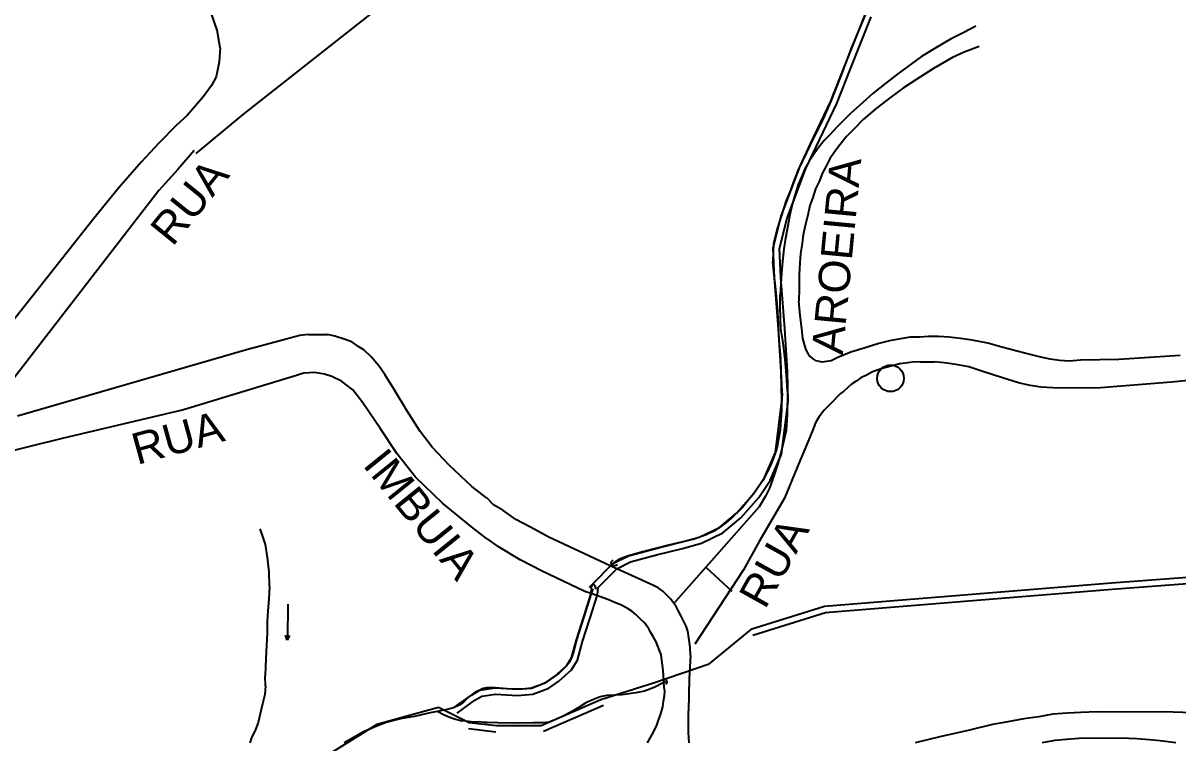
# Model space of a CAD drawing. Header units: millimetres. Extents: x 583 to 26013, y 350 to 21391.
# Drawn here: x 6943.6 to 7311.3, y 11884 to 12113.3 of the extents above; entities that cross this region are included whole.
import ezdxf

# ---------------------------------------------------------------- set-up
doc = ezdxf.new("R2010")
doc.units = ezdxf.units.MM
for name, color, linetype in [('01 ZONEAMENTO APA', 7, 'Continuous'), ('105-QUADRAS_ESTRADAS', 80, 'Continuous'), ('110-CERCA_DE_ARAME', 10, 'Continuous'), ('145-', 130, 'Continuous'), ('RIOS', 140, 'Continuous')]:
    doc.layers.add(name, color=color, linetype=linetype)
doc.styles.add('EU', font='arial.ttf', dxfattribs={"height": 10})

msp = doc.modelspace()

# ---------------------------------------------------------------- linework, layer by layer
at = {"layer": '01 ZONEAMENTO APA', "lineweight": 25}
msp.add_circle((7219.81145, 12000.0838, -12.60758), 4.24079, dxfattribs=at)
at = {"layer": '105-QUADRAS_ESTRADAS', "color": 0, "linetype": 'Continuous'}
for p, q in [((7005.31551, 12111.00241), (7003.61551, 12116.20241)), ((7006.31551, 12105.40241), (7005.31551, 12111.00241)), ((7243.11551, 12110.30241), (7238.91551, 12108.10241)), ((7247.01551, 12112.30241), (7243.11551, 12110.30241)), ((7238.91551, 12108.10241), (7234.21551, 12105.40241)), ((7006.31551, 12105.40241), (7006.01551, 12100.90241)), ((7234.21551, 12105.40241), (7229.61551, 12102.60241)), ((7243.21551, 12104.00241), (7239.51551, 12102.30241)), ((7248.01551, 12105.80241), (7243.21551, 12104.00241)), ((7006.01551, 12100.90241), (7005.01551, 12096.10241)), ((7229.61551, 12102.60241), (7222.11551, 12097.10241)), ((7239.51551, 12102.30241), (7233.51551, 12098.80241)), ((7005.01551, 12096.10241), (7003.51551, 12093.40241)), ((7222.11551, 12097.10241), (7218.31551, 12094.10241)), ((7233.51551, 12098.80241), (7227.81551, 12095.20241)), ((7003.51551, 12093.40241), (7001.01551, 12089.90241)), ((7218.31551, 12094.10241), (7214.31551, 12090.90241)), ((7223.91551, 12092.60241), (7219.91551, 12089.70241)), ((7227.81551, 12095.20241), (7223.91551, 12092.60241)), ((7001.01551, 12089.90241), (6998.41551, 12086.90241)), ((7211.01551, 12088.00241), (7207.01551, 12084.50241)), ((7214.31551, 12090.90241), (7211.01551, 12088.00241)), ((7219.91551, 12089.70241), (7215.31551, 12086.10241)), ((6998.41551, 12086.90241), (6995.81551, 12083.80241)), ((7207.01551, 12084.50241), (7202.71551, 12080.10241)), ((7215.31551, 12086.10241), (7211.11551, 12082.50241)), ((6992.41551, 12080.70241), (6986.81551, 12075.00241)), ((6995.81551, 12083.80241), (6992.41551, 12080.70241)), ((7013.51551, 12084.10241), (6998.61551, 12071.70241)), ((7211.11551, 12082.50241), (7208.11551, 12079.50241)), ((7200.51551, 12077.70241), (7198.71551, 12075.90241)), ((7202.71551, 12080.10241), (7200.51551, 12077.70241)), ((7205.81551, 12077.10241), (7203.71551, 12074.60241)), ((7208.11551, 12079.50241), (7205.81551, 12077.10241)), ((6986.81551, 12075.00241), (6981.31551, 12069.10241)), ((7197.01551, 12073.70241), (7195.51551, 12071.60241)), ((7198.71551, 12075.90241), (7197.01551, 12073.70241)), ((7203.71551, 12074.60241), (7202.01551, 12072.30241)), ((6998.01551, 12072.70241), (6992.81551, 12066.60241)), ((7195.51551, 12071.60241), (7193.91551, 12069.30241)), ((7200.51551, 12070.00241), (7199.41551, 12067.90241)), ((7202.01551, 12072.30241), (7200.51551, 12070.00241)), ((6981.31551, 12069.10241), (6973.91551, 12060.70241)), ((6992.81551, 12066.60241), (6986.81551, 12059.90241)), ((7192.51551, 12066.80241), (7191.51551, 12064.50241)), ((7193.91551, 12069.30241), (7192.51551, 12066.80241)), ((7199.41551, 12067.90241), (7198.11551, 12065.50241)), ((7191.51551, 12064.50241), (7190.41551, 12061.80241)), ((7197.11551, 12062.80241), (7195.91551, 12060.40241)), ((7198.11551, 12065.50241), (7197.11551, 12062.80241)), ((6986.81551, 12059.90241), (6938.91551, 11997.90241)), ((6973.91551, 12060.70241), (6966.11551, 12051.00241)), ((7189.51551, 12059.10241), (7188.51551, 12055.50241)), ((7190.41551, 12061.80241), (7189.51551, 12059.10241)), ((7195.91551, 12060.40241), (7195.01551, 12057.70241)), ((7188.51551, 12055.50241), (7187.71551, 12052.20241)), ((7194.11551, 12055.10241), (7193.41551, 12052.10241)), ((7195.01551, 12057.70241), (7194.11551, 12055.10241)), ((7187.71551, 12052.20241), (7187.11551, 12048.70241)), ((7193.41551, 12052.10241), (7192.61551, 12048.80241)), ((6966.11551, 12051.00241), (6917.91551, 11990.10241)), ((7187.11551, 12048.70241), (7186.31551, 12044.70241)), ((7192.61551, 12048.80241), (7192.01551, 12045.80241)), ((7186.31551, 12044.70241), (7185.81551, 12041.30241)), ((7192.01551, 12045.80241), (7191.61551, 12043.00241)), ((7185.81551, 12041.30241), (7185.41551, 12037.30241)), ((7191.61551, 12043.00241), (7191.11551, 12039.90241)), ((7185.41551, 12037.30241), (7185.11551, 12033.60241)), ((7190.91551, 12036.90241), (7190.71551, 12033.20241)), ((7191.11551, 12039.90241), (7190.91551, 12036.90241)), ((7185.11551, 12033.60241), (7184.81551, 12030.20241)), ((7190.71551, 12033.20241), (7190.71551, 12028.70241)), ((7184.81551, 12030.20241), (7184.61551, 12026.60241)), ((7184.61551, 12022.90241), (7184.61551, 12026.60241)), ((7190.71551, 12028.70241), (7190.61551, 12024.70241)), ((7184.71551, 12019.30241), (7184.61551, 12022.90241)), ((7191.01551, 12020.10241), (7190.61551, 12024.70241)), ((7184.91551, 12015.90241), (7184.71551, 12019.30241)), ((7191.51551, 12016.00241), (7191.01551, 12020.10241)), ((7185.61551, 12011.40241), (7184.91551, 12015.90241)), ((7191.91551, 12012.80241), (7191.51551, 12016.00241)), ((7025.01551, 12011.90241), (7014.71551, 12009.20241)), ((7028.51551, 12012.90241), (7025.01551, 12011.90241)), ((7031.71551, 12013.70241), (7028.51551, 12012.90241)), ((7034.41551, 12014.10241), (7031.71551, 12013.70241)), ((7034.41551, 12014.10241), (7040.51551, 12014.10241)), ((7042.81551, 12013.50241), (7040.51551, 12014.10241)), ((7045.81551, 12012.60241), (7042.81551, 12013.50241)), ((7048.21551, 12011.70241), (7045.81551, 12012.60241)), ((7050.51551, 12010.10241), (7048.21551, 12011.70241)), ((7186.21551, 12006.10241), (7185.61551, 12011.40241)), ((7192.51551, 12010.50241), (7191.91551, 12012.80241)), ((7216.11551, 12011.20241), (7211.71551, 12009.80241)), ((7219.51551, 12012.00241), (7216.11551, 12011.20241)), ((7223.01551, 12012.70241), (7219.51551, 12012.00241)), ((7226.01551, 12013.20241), (7223.01551, 12012.70241)), ((7229.01551, 12013.20241), (7226.01551, 12013.20241)), ((7231.91551, 12013.40241), (7229.01551, 12013.20241)), ((7235.11551, 12013.40241), (7231.91551, 12013.40241)), ((7238.51551, 12013.20241), (7235.11551, 12013.40241)), ((7242.11551, 12012.80241), (7238.51551, 12013.20241)), ((7245.81551, 12012.20241), (7242.11551, 12012.80241)), ((7250.81551, 12011.30241), (7245.81551, 12012.20241)), ((7255.21551, 12010.00241), (7250.81551, 12011.30241)), ((7014.71551, 12009.20241), (6941.81551, 11988.00241)), ((7052.11551, 12009.20241), (7050.51551, 12010.10241)), ((7054.41551, 12006.90241), (7052.11551, 12009.20241)), ((7192.91551, 12009.20241), (7192.51551, 12010.50241)), ((7193.41551, 12008.20241), (7192.91551, 12009.20241)), ((7193.91551, 12007.40241), (7193.41551, 12008.20241)), ((7194.51551, 12006.80241), (7193.91551, 12007.40241)), ((7207.11551, 12008.40241), (7203.01551, 12006.70241)), ((7211.71551, 12009.80241), (7207.11551, 12008.40241)), ((7262.61551, 12008.10241), (7255.21551, 12010.00241)), ((7267.71551, 12006.80241), (7262.61551, 12008.10241)), ((7312.01551, 12007.40241), (7292.51551, 12006.10241)), ((7056.81551, 12004.10241), (7054.41551, 12006.90241)), ((7058.71551, 12001.30241), (7056.81551, 12004.10241)), ((7186.71551, 12001.20241), (7186.21551, 12006.10241)), ((7195.21551, 12006.30241), (7194.51551, 12006.80241)), ((7196.11551, 12005.70241), (7195.21551, 12006.30241)), ((7197.11551, 12005.40241), (7196.11551, 12005.70241)), ((7198.11551, 12005.20241), (7197.11551, 12005.40241)), ((7199.41551, 12005.40241), (7198.11551, 12005.20241)), ((7200.91551, 12005.70241), (7199.41551, 12005.40241)), ((7203.01551, 12006.70241), (7200.91551, 12005.70241)), ((7218.31551, 12003.50241), (7216.21551, 12002.90241)), ((7220.31551, 12004.10241), (7218.31551, 12003.50241)), ((7222.81551, 12004.70241), (7220.31551, 12004.10241)), ((7225.31551, 12005.00241), (7222.81551, 12004.70241)), ((7226.81551, 12005.20241), (7225.31551, 12005.00241)), ((7229.21551, 12005.30241), (7226.81551, 12005.20241)), ((7229.21551, 12005.30241), (7233.71551, 12005.30241)), ((7235.91551, 12005.10241), (7233.71551, 12005.30241)), ((7237.81551, 12004.90241), (7235.91551, 12005.10241)), ((7241.21551, 12004.40241), (7237.81551, 12004.90241)), ((7244.71551, 12003.70241), (7241.21551, 12004.40241)), ((7249.51551, 12002.20241), (7244.71551, 12003.70241)), ((7270.61551, 12006.20241), (7267.71551, 12006.80241)), ((7273.61551, 12005.80241), (7270.61551, 12006.20241)), ((7276.81551, 12005.60241), (7273.61551, 12005.80241)), ((7280.31551, 12005.90241), (7276.81551, 12005.60241)), ((7292.51551, 12006.10241), (7280.31551, 12005.90241)), ((7027.11551, 11999.90241), (6994.61551, 11990.00241)), ((7029.21551, 12000.60241), (7027.11551, 11999.90241)), ((7032.91551, 12001.70241), (7029.21551, 12000.60241)), ((7036.41551, 12001.90241), (7032.91551, 12001.70241)), ((7039.51551, 12001.40241), (7036.41551, 12001.90241)), ((7041.91551, 12000.70241), (7039.51551, 12001.40241)), ((7044.91551, 11999.20241), (7041.91551, 12000.70241)), ((7061.71551, 11996.50241), (7058.71551, 12001.30241)), ((7187.01551, 11996.00241), (7186.71551, 12001.20241)), ((7210.31551, 12000.20241), (7208.81551, 11999.20241)), ((7212.31551, 12001.20241), (7210.31551, 12000.20241)), ((7214.01551, 12002.20241), (7212.31551, 12001.20241)), ((7216.21551, 12002.90241), (7214.01551, 12002.20241)), ((7255.41551, 12000.20241), (7249.51551, 12002.20241)), ((7260.51551, 11998.70241), (7255.41551, 12000.20241)), ((7340.01551, 12002.00241), (7309.31551, 11998.90241)), ((7048.61551, 11996.40241), (7044.91551, 11999.20241)), ((7051.71551, 11992.30241), (7048.61551, 11996.40241)), ((7065.71551, 11989.80241), (7061.71551, 11996.50241)), ((7206.11551, 11997.10241), (7204.91551, 11996.00241)), ((7207.41551, 11998.20241), (7206.11551, 11997.10241)), ((7208.81551, 11999.20241), (7207.41551, 11998.20241)), ((7264.31551, 11997.80241), (7260.51551, 11998.70241)), ((7267.81551, 11997.30241), (7264.31551, 11997.80241)), ((7271.51551, 11997.10241), (7267.81551, 11997.30241)), ((7276.21551, 11997.00241), (7271.51551, 11997.10241)), ((7286.61551, 11997.10241), (7276.21551, 11997.00241)), ((7309.31551, 11998.90241), (7286.61551, 11997.10241)), ((7187.01551, 11996.00241), (7186.91551, 11988.60241)), ((7201.81551, 11993.10241), (7200.31551, 11991.60241)), ((7202.71551, 11994.10241), (7201.81551, 11993.10241)), ((7203.71551, 11995.10241), (7202.71551, 11994.10241)), ((7204.91551, 11996.00241), (7203.71551, 11995.10241)), ((6994.61551, 11990.00241), (6956.01551, 11980.90241)), ((7057.41551, 11984.00241), (7051.71551, 11992.30241)), ((7070.01551, 11983.20241), (7065.71551, 11989.80241)), ((7198.71551, 11989.90241), (7197.01551, 11987.70241)), ((7200.31551, 11991.60241), (7198.71551, 11989.90241)), ((7186.91551, 11988.60241), (7186.51551, 11983.50241)), ((7195.91551, 11985.90241), (7195.01551, 11983.70241)), ((7197.01551, 11987.70241), (7195.91551, 11985.90241)), ((7062.61551, 11976.10241), (7057.41551, 11984.00241)), ((7073.81551, 11978.20241), (7070.01551, 11983.20241)), ((7186.51551, 11983.50241), (7185.11551, 11977.10241)), ((7195.01551, 11983.70241), (7193.61551, 11980.10241)), ((6956.01551, 11980.90241), (6932.61551, 11975.20241)), ((7079.21551, 11972.40241), (7073.81551, 11978.20241)), ((7193.61551, 11980.10241), (7190.01551, 11971.50241)), ((7068.51551, 11968.60241), (7062.61551, 11976.10241)), ((7185.11551, 11977.10241), (7183.91551, 11972.90241)), ((7086.41551, 11965.60241), (7079.21551, 11972.40241)), ((7183.11551, 11970.30241), (7182.01551, 11967.20241)), ((7183.91551, 11972.90241), (7183.11551, 11970.30241)), ((7190.01551, 11971.50241), (7186.01551, 11961.90241)), ((7077.11551, 11960.30241), (7068.51551, 11968.60241)), ((7182.01551, 11967.20241), (7181.21551, 11965.10241)), ((7091.11551, 11962.00241), (7086.41551, 11965.60241)), ((7181.21551, 11965.10241), (7180.01551, 11962.60241)), ((7086.31551, 11952.80241), (7077.11551, 11960.30241)), ((7091.21551, 11962.00241), (7091.21551, 11962.00241)), ((7093.41551, 11959.80241), (7091.21551, 11962.00241)), ((7096.31551, 11958.10241), (7093.41551, 11959.80241)), ((7186.01551, 11961.90241), (7177.91551, 11948.10241)), ((7180.01551, 11962.60241), (7178.01551, 11959.10241)), ((7100.51551, 11955.10241), (7096.31551, 11958.10241)), ((7178.01551, 11959.10241), (7150.72567, 11928.29694)), ((7091.11551, 11949.10241), (7086.31551, 11952.80241)), ((7104.91551, 11952.80241), (7100.51551, 11955.10241)), ((7111.01551, 11949.50241), (7104.91551, 11952.80241)), ((7091.21551, 11949.10241), (7091.21551, 11949.10241)), ((7095.21551, 11946.30241), (7091.21551, 11949.10241)), ((7130.51551, 11940.40241), (7111.01551, 11949.50241)), ((7101.81551, 11942.30241), (7095.21551, 11946.30241)), ((7177.91551, 11948.10241), (7173.01551, 11939.10241)), ((7108.81551, 11938.70241), (7101.81551, 11942.30241)), ((7122.41551, 11932.20241), (7108.81551, 11938.70241)), ((7140.61551, 11935.80241), (7130.51551, 11940.40241)), ((7173.01551, 11939.10241), (7157.43052, 11915.45463)), ((7169.41551, 11932.20241), (7161.11551, 11939.80241)), ((7143.11551, 11934.60241), (7140.61551, 11935.80241)), ((7144.51551, 11934.00241), (7143.11551, 11934.60241)), ((7145.81551, 11933.30241), (7144.51551, 11934.00241)), ((7124.51551, 11931.50241), (7122.41551, 11932.20241)), ((7129.81551, 11929.60241), (7124.51551, 11931.50241)), ((7147.31551, 11932.30241), (7145.81551, 11933.30241)), ((7148.51551, 11931.00241), (7147.31551, 11932.30241)), ((7149.71551, 11929.80241), (7148.51551, 11931.00241)), ((7132.21551, 11928.60241), (7129.81551, 11929.60241)), ((7134.11551, 11927.80241), (7132.21551, 11928.60241)), ((7136.21551, 11926.70241), (7134.11551, 11927.80241)), ((7137.41551, 11925.90241), (7136.21551, 11926.70241)), ((7150.61551, 11928.70241), (7149.71551, 11929.80241)), ((7151.51551, 11927.40241), (7150.61551, 11928.70241)), ((7152.21551, 11926.10241), (7151.51551, 11927.40241)), ((7138.71551, 11924.90241), (7137.41551, 11925.90241)), ((7140.21551, 11923.40241), (7138.71551, 11924.90241)), ((7141.31551, 11922.30241), (7140.21551, 11923.40241)), ((7153.11551, 11924.30241), (7152.21551, 11926.10241)), ((7154.01551, 11922.60241), (7153.11551, 11924.30241)), ((7154.71551, 11921.10241), (7154.01551, 11922.60241)), ((7142.11551, 11921.40241), (7141.31551, 11922.30241)), ((7142.81551, 11920.30241), (7142.11551, 11921.40241)), ((7143.41551, 11919.20241), (7142.81551, 11920.30241)), ((7144.31551, 11917.60241), (7143.41551, 11919.20241)), ((7155.21551, 11919.50241), (7154.71551, 11921.10241)), ((7155.61551, 11917.40241), (7155.21551, 11919.50241)), ((7145.11551, 11916.20241), (7144.31551, 11917.60241)), ((7145.71551, 11914.80241), (7145.11551, 11916.20241)), ((7156.01551, 11914.50241), (7155.61551, 11917.40241)), ((7146.21551, 11913.40241), (7145.71551, 11914.80241)), ((7146.71551, 11912.10241), (7146.21551, 11913.40241)), ((7147.01551, 11910.20241), (7146.71551, 11912.10241)), ((7156.11551, 11911.80241), (7155.71551, 11904.50241)), ((7156.11551, 11911.80241), (7156.01551, 11914.50241)), ((7147.31551, 11908.00241), (7147.01551, 11910.20241)), ((7147.51551, 11905.60241), (7147.31551, 11908.00241)), ((7147.61551, 11903.20241), (7147.51551, 11905.60241)), ((7155.71551, 11904.50241), (7155.51551, 11894.20241)), ((7147.81551, 11900.80241), (7147.61551, 11903.20241)), ((7147.81551, 11900.80241), (7147.71551, 11898.80241)), ((7147.41551, 11897.10241), (7147.21551, 11895.40241)), ((7147.71551, 11898.80241), (7147.41551, 11897.10241)), ((7147.21551, 11895.40241), (7146.41551, 11892.90241)), ((7155.51551, 11887.30241), (7155.51551, 11894.20241)), ((7271.51551, 11893.10241), (7267.01551, 11892.30241)), ((7276.11551, 11893.40241), (7271.51551, 11893.10241)), ((7280.41551, 11893.60241), (7276.11551, 11893.40241)), ((7285.61551, 11893.80241), (7280.41551, 11893.60241)), ((7294.11551, 11893.70241), (7285.61551, 11893.80241)), ((7306.61551, 11893.80241), (7294.11551, 11893.70241)), ((7316.11551, 11893.50241), (7306.61551, 11893.80241)), ((7145.81551, 11891.20241), (7145.11551, 11889.30241)), ((7146.41551, 11892.90241), (7145.81551, 11891.20241)), ((7252.31551, 11889.80241), (7244.91551, 11888.00241)), ((7257.11551, 11890.70241), (7252.31551, 11889.80241)), ((7262.21551, 11891.60241), (7257.11551, 11890.70241)), ((7267.01551, 11892.30241), (7262.21551, 11891.60241)), ((7143.81551, 11886.60241), (7142.31551, 11884.00241)), ((7145.11551, 11889.30241), (7143.81551, 11886.60241)), ((7155.71551, 11884.00241), (7155.51551, 11887.30241)), ((7235.51551, 11885.90241), (7227.61551, 11884.00241)), ((7244.91551, 11888.00241), (7235.51551, 11885.90241)), ((7142.31551, 11884.00241), (7142.31551, 11884.00241)), ((7155.71551, 11884.00241), (7155.71551, 11884.00241)), ((7227.61551, 11884.00241), (7227.61551, 11884.00241)), ((7272.11551, 11884.70241), (7268.11551, 11884.00241)), ((7268.11551, 11884.00241), (7268.11551, 11884.00241)), ((7275.81551, 11885.00241), (7272.11551, 11884.70241)), ((7279.81551, 11885.40241), (7275.81551, 11885.00241)), ((7283.61551, 11885.50241), (7279.81551, 11885.40241)), ((7287.11551, 11885.40241), (7283.61551, 11885.50241)), ((7293.11551, 11885.50241), (7287.11551, 11885.40241)), ((7298.21551, 11885.20241), (7293.11551, 11885.50241)), ((7302.31551, 11884.90241), (7298.21551, 11885.20241)), ((7305.61551, 11884.60241), (7302.31551, 11884.90241)), ((7310.61551, 11884.00241), (7305.61551, 11884.60241)), ((7310.61551, 11884.00241), (7310.61551, 11884.00241))]:
    msp.add_line(p, q, dxfattribs=at)
at = {"layer": '110-CERCA_DE_ARAME', "color": 0, "linetype": 'Continuous'}
msp.add_line((7075.71551, 12133.20241), (7013.51551, 12084.10241), dxfattribs=at)
at = {"layer": '145-', "color": 0, "linetype": 'Continuous'}
for p, q in [((7211.71551, 12115.90241), (7207.41551, 12105.50241)), ((7207.41551, 12105.50241), (7203.81551, 12095.90241)), ((7203.81551, 12095.90241), (7200.81551, 12088.40241)), ((7200.81551, 12088.40241), (7198.21551, 12082.50241)), ((7198.21551, 12082.50241), (7195.31551, 12076.70241)), ((7195.31551, 12076.70241), (7193.01551, 12072.00241)), ((7193.01551, 12072.00241), (7190.41551, 12066.50241)), ((7190.41551, 12066.50241), (7189.21551, 12063.50241)), ((7189.21551, 12063.50241), (7187.91551, 12060.00241)), ((7187.91551, 12060.00241), (7186.41551, 12056.40241)), ((7186.41551, 12056.40241), (7185.01551, 12051.70241)), ((7185.01551, 12051.70241), (7183.81551, 12048.00241)), ((7183.81551, 12048.00241), (7182.91551, 12044.70241)), ((7182.91551, 12044.70241), (7182.51551, 12043.00241)), ((7182.41551, 12040.50241), (7182.31551, 12037.30241)), ((7182.51551, 12043.00241), (7182.41551, 12040.50241)), ((7182.61551, 12034.00241), (7182.31551, 12037.30241)), ((7183.31551, 12028.40241), (7182.61551, 12034.00241)), ((7183.91551, 12021.50241), (7183.31551, 12028.40241)), ((7184.11551, 12016.70241), (7183.91551, 12021.50241)), ((7184.31551, 12012.50241), (7184.11551, 12016.70241)), ((7184.81551, 12006.40241), (7184.31551, 12012.50241)), ((7185.01551, 12002.20241), (7184.81551, 12006.40241)), ((7185.21551, 11998.40241), (7185.01551, 12002.20241)), ((7185.31551, 11995.40241), (7185.21551, 11998.40241)), ((7185.31551, 11995.40241), (7185.11551, 11991.90241)), ((7185.11551, 11989.80241), (7184.91551, 11987.00241)), ((7185.11551, 11991.90241), (7185.11551, 11989.80241)), ((7184.91551, 11987.00241), (7184.61551, 11983.60241)), ((7184.61551, 11983.60241), (7184.01551, 11980.20241)), ((7183.61551, 11977.70241), (7182.51551, 11974.80241)), ((7184.01551, 11980.20241), (7183.61551, 11977.70241)), ((7182.51551, 11974.80241), (7181.71551, 11972.60241)), ((7181.71551, 11972.60241), (7180.31551, 11969.80241)), ((7179.11551, 11967.50241), (7177.71551, 11965.50241)), ((7180.31551, 11969.80241), (7179.11551, 11967.50241)), ((7176.21551, 11963.30241), (7174.61551, 11961.40241)), ((7177.71551, 11965.50241), (7176.21551, 11963.30241)), ((7174.61551, 11961.40241), (7172.61551, 11958.90241)), ((7169.81551, 11956.20241), (7167.31551, 11954.10241)), ((7172.61551, 11958.90241), (7169.81551, 11956.20241)), ((7019.71551, 11950.30241), (7019.01551, 11952.10241)), ((7165.31551, 11952.60241), (7163.51551, 11951.40241)), ((7167.31551, 11954.10241), (7165.31551, 11952.60241)), ((7020.71551, 11947.20241), (7019.71551, 11950.30241)), ((7157.31551, 11948.90241), (7149.11551, 11946.90241)), ((7161.11551, 11950.20241), (7157.31551, 11948.90241)), ((7163.51551, 11951.40241), (7161.11551, 11950.20241)), ((7021.41551, 11943.00241), (7020.71551, 11947.20241)), ((7140.81551, 11944.80241), (7136.31551, 11943.50241)), ((7149.11551, 11946.90241), (7140.81551, 11944.80241)), ((7021.91551, 11938.40241), (7021.41551, 11943.00241)), ((7131.41551, 11942.20241), (7130.81551, 11941.60241)), ((7130.81551, 11941.00241), (7130.81551, 11941.60241)), ((7131.41551, 11940.50241), (7130.81551, 11941.00241)), ((7133.71551, 11942.60241), (7131.41551, 11941.10241)), ((7136.31551, 11943.50241), (7133.71551, 11942.60241)), ((7022.01551, 11933.80241), (7021.91551, 11938.40241)), ((7132.11551, 11940.40241), (7131.41551, 11940.50241)), ((7132.81551, 11940.70241), (7132.11551, 11940.40241)), ((7022.01551, 11933.80241), (7021.81551, 11929.70241)), ((7124.11551, 11933.90241), (7123.91551, 11933.40241)), ((7124.71551, 11934.30241), (7124.11551, 11933.90241)), ((7125.41551, 11934.30241), (7124.71551, 11934.30241)), ((7125.71551, 11934.00241), (7125.41551, 11934.30241)), ((7125.91551, 11933.50241), (7125.71551, 11934.00241)), ((7125.91551, 11933.50241), (7125.71551, 11932.90241)), ((7124.51551, 11931.50241), (7122.11551, 11924.10241)), ((7125.01551, 11933.00241), (7124.51551, 11931.50241)), ((7021.81551, 11929.70241), (7021.51551, 11926.00241)), ((7027.91551, 11928.20241), (7027.71551, 11917.10241)), ((7021.51551, 11926.00241), (7021.31551, 11922.60241)), ((7021.31551, 11922.60241), (7021.31551, 11918.90241)), ((7122.11551, 11924.10241), (7119.81551, 11916.80241)), ((7021.31551, 11918.90241), (7021.01551, 11913.10241)), ((7027.61551, 11916.70241), (7027.11551, 11918.30241)), ((7028.41551, 11918.20241), (7027.61551, 11916.70241)), ((7119.81551, 11916.80241), (7118.91551, 11913.30241)), ((7021.01551, 11913.10241), (7020.71551, 11908.30241)), ((7118.91551, 11913.30241), (7118.21551, 11911.10241)), ((7020.71551, 11908.30241), (7020.61551, 11905.30241)), ((7116.61551, 11908.50241), (7115.61551, 11907.50241)), ((7117.41551, 11909.60241), (7116.61551, 11908.50241)), ((7118.21551, 11911.10241), (7117.41551, 11909.60241)), ((7020.71551, 11902.10241), (7020.61551, 11905.30241)), ((7111.41551, 11904.20241), (7110.01551, 11903.20241)), ((7112.91551, 11905.20241), (7111.41551, 11904.20241)), ((7114.21551, 11906.10241), (7112.91551, 11905.20241)), ((7115.61551, 11907.50241), (7114.21551, 11906.10241)), ((7148.01551, 11904.20241), (7147.51551, 11904.20241)), ((7148.41551, 11904.00241), (7148.01551, 11904.20241)), ((7020.71551, 11902.10241), (7020.51551, 11899.40241)), ((7089.01551, 11900.80241), (7087.51551, 11900.10241)), ((7090.11551, 11901.30241), (7089.01551, 11900.80241)), ((7091.11551, 11901.50241), (7090.11551, 11901.30241)), ((7091.21551, 11901.50241), (7091.21551, 11901.50241)), ((7093.91551, 11901.50241), (7091.21551, 11901.50241)), ((7097.71551, 11901.20241), (7093.91551, 11901.50241)), ((7101.01551, 11901.10241), (7097.71551, 11901.20241)), ((7103.41551, 11901.20241), (7101.01551, 11901.10241)), ((7105.41551, 11901.40241), (7103.41551, 11901.20241)), ((7107.21551, 11902.00241), (7105.41551, 11901.40241)), ((7108.41551, 11902.50241), (7107.21551, 11902.00241)), ((7110.01551, 11903.20241), (7108.41551, 11902.50241)), ((7141.41551, 11900.40241), (7138.71551, 11899.90241)), ((7144.51551, 11901.60241), (7141.41551, 11900.40241)), ((7147.61551, 11903.20241), (7144.51551, 11901.60241)), ((7148.11551, 11903.40241), (7147.61551, 11903.20241)), ((7148.61551, 11903.00241), (7148.21551, 11902.60241)), ((7148.61551, 11903.50241), (7148.41551, 11904.00241)), ((7148.61551, 11903.50241), (7148.61551, 11903.00241)), ((7020.01551, 11897.30241), (7019.41551, 11894.60241)), ((7020.51551, 11899.40241), (7020.01551, 11897.30241)), ((7083.81551, 11896.90241), (7082.61551, 11896.10241)), ((7085.41551, 11898.50241), (7083.81551, 11896.90241)), ((7087.51551, 11900.10241), (7085.41551, 11898.50241)), ((7125.21551, 11897.80241), (7122.81551, 11896.70241)), ((7127.31551, 11898.60241), (7125.21551, 11897.80241)), ((7129.41551, 11899.00241), (7127.31551, 11898.60241)), ((7134.31551, 11899.30241), (7129.41551, 11899.00241)), ((7138.71551, 11899.90241), (7134.31551, 11899.30241)), ((7019.41551, 11894.60241), (7018.41551, 11890.50241)), ((7072.61551, 11893.40241), (7068.21551, 11892.40241)), ((7075.41551, 11894.00241), (7072.61551, 11893.40241)), ((7078.11551, 11894.50241), (7075.41551, 11894.00241)), ((7077.91551, 11892.70241), (7075.41551, 11894.00241)), ((7080.61551, 11895.10241), (7078.11551, 11894.50241)), ((7082.61551, 11896.10241), (7080.61551, 11895.10241)), ((7118.71551, 11894.20241), (7116.01551, 11892.70241)), ((7120.91551, 11895.60241), (7118.71551, 11894.20241)), ((7122.81551, 11896.70241), (7120.91551, 11895.60241)), ((7018.41551, 11890.50241), (7017.61551, 11888.20241)), ((7059.21551, 11890.40241), (7055.51551, 11889.00241)), ((7063.71551, 11891.60241), (7059.21551, 11890.40241)), ((7068.21551, 11892.40241), (7063.71551, 11891.60241)), ((7080.31551, 11891.70241), (7077.91551, 11892.70241)), ((7082.81551, 11891.00241), (7080.31551, 11891.70241)), ((7084.61551, 11890.90241), (7082.81551, 11891.00241)), ((7087.01551, 11890.60241), (7084.61551, 11890.90241)), ((7088.81551, 11890.70241), (7087.01551, 11890.60241)), ((7090.41551, 11890.50241), (7088.81551, 11890.70241)), ((7091.11551, 11890.50241), (7090.41551, 11890.50241)), ((7091.21551, 11890.50241), (7091.21551, 11890.50241)), ((7094.71551, 11890.30241), (7091.21551, 11890.50241)), ((7100.01551, 11890.20241), (7094.71551, 11890.30241)), ((7106.11551, 11890.30241), (7100.01551, 11890.20241)), ((7109.01551, 11890.30241), (7106.11551, 11890.30241)), ((7111.11551, 11890.60241), (7109.01551, 11890.30241)), ((7112.41551, 11891.10241), (7111.11551, 11890.60241)), ((7113.91551, 11891.70241), (7112.41551, 11891.10241)), ((7116.01551, 11892.70241), (7113.91551, 11891.70241)), ((7017.61551, 11888.20241), (7016.31551, 11885.60241)), ((7048.81551, 11885.70241), (7045.81551, 11884.00241)), ((7052.01551, 11887.50241), (7048.81551, 11885.70241)), ((7055.51551, 11889.00241), (7052.01551, 11887.50241)), ((7016.31551, 11885.60241), (7015.81551, 11884.00241)), ((7015.81551, 11884.00241), (7015.81551, 11884.00241)), ((7045.81551, 11884.00241), (7045.81551, 11884.00241))]:
    msp.add_line(p, q, dxfattribs=at)
at = {"layer": 'RIOS', "lineweight": 25}
for p, q in [((7347.91434, 11939.07853), (7290.2022, 11934.85888)), ((7290.2022, 11934.85888), (7198.78094, 11927.4331)), ((7348.06018, 11937.08386), (7290.34804, 11932.8642)), ((7290.36412, 11932.86544), (7198.94286, 11925.43967)), ((7198.78094, 11927.4331), (7175.36207, 11920.1204)), ((7199.37707, 11925.52401), (7175.95819, 11918.21131)), ((7175.36207, 11920.1204), (7161.70094, 11908.90746)), ((7161.70094, 11908.90746), (7144.62462, 11903.0573)), ((7144.62462, 11903.0573), (7127.5483, 11897.69452)), ((7127.5483, 11897.69452), (7108.52029, 11889.40665)), ((7075.83151, 11895.25681), (7056.16213, 11889.78508)), ((7085.58926, 11890.38161), (7075.83151, 11895.25681)), ((7128.34696, 11895.8609), (7109.31895, 11887.57304)), ((7056.16213, 11889.78508), (7040.54966, 11880.03468)), ((7094.37133, 11889.40665), (7085.58926, 11890.38161)), ((7108.52029, 11889.40665), (7094.37133, 11889.40665)), ((7094.15066, 11887.41887), (7085.36858, 11888.39382))]:
    msp.add_line(p, q, dxfattribs=at)
at = {"layer": 'RIOS', "lineweight": 25, "flags": 128}
for points in [[(7080.61551, 11895.10241), (7086.33924, 11899.20621), (7089.01551, 11900.80241), (7093.91551, 11901.50241), (7101.01551, 11901.10241), (7105.41551, 11901.40241), (7110.01551, 11903.20241), (7112.91551, 11905.20241), (7116.61551, 11908.50241), (7118.21551, 11911.10241), (7119.81551, 11916.80241), (7122.11551, 11924.10241), (7124.51551, 11931.50241), (7124.71551, 11934.30241), (7131.41551, 11941.10241), (7136.31551, 11943.50241), (7144.74253, 11945.796), (7153.00267, 11947.8505), (7158.9065, 11949.4467), (7165.31551, 11952.60241), (7170.77575, 11957.12836), (7176.21551, 11963.30241), (7179.65545, 11968.5373), (7183.12947, 11976.42104), (7185.16871, 11992.83327), (7185.01551, 12002.20241), (7184.15509, 12015.87119), (7182.85195, 12032.11093), (7182.46305, 12041.69081), (7185.01551, 12051.70241), (7190.98539, 12067.70793), (7194.35343, 12074.73641), (7200.81551, 12088.40241), (7205.1456, 12099.44932), (7211.71551, 12115.90241)], [(7081.78089, 11893.47702), (7087.43611, 11897.5317), (7089.69547, 11898.87924), (7094.00153, 11899.49439), (7101.02733, 11899.09857), (7105.85814, 11899.42795), (7110.96017, 11901.42439), (7114.15366, 11903.6268), (7118.16533, 11907.20477), (7120.06547, 11910.29251), (7121.73256, 11916.23151), (7124.02055, 11923.49339), (7126.49308, 11931.11703), (7126.65788, 11933.42415), (7132.60112, 11939.4561), (7137.02436, 11941.62259), (7145.24658, 11943.86043), (7153.50509, 11945.91453), (7159.61586, 11947.56667), (7166.41041, 11950.91223), (7172.17276, 11955.68859), (7177.80944, 11962.08614), (7181.41843, 11967.57828), (7185.07802, 11975.88315), (7187.17073, 11992.72579), (7187.01449, 12002.28163), (7186.15006, 12016.01401), (7184.8487, 12032.23152), (7184.47326, 12041.47991), (7186.92697, 12051.10417), (7192.82786, 12066.92473), (7196.15927, 12073.87679), (7202.6527, 12087.60908), (7207.00535, 12098.71354), (7213.60905, 12115.25124)]]:
    msp.add_lwpolyline(points, dxfattribs=at)

# ---------------------------------------------------------------- texts
at = {"color": 0, "linetype": 'Continuous', "lineweight": 20, "style": 'EU'}
for s, rotation, p in [('AROEIRA', 84.5955459, (7204.60081, 12007.34364)), ('   RUA ', 51.0291121, (6983.80836, 12032.73482)), ('   RUA ', 15.3236702, (6968.62165, 11969.39026)), ('   IMBUIA', 309.0114312, (7044.11092, 11981.47307)), ('RUA ', 60.7981904, (7179.81214, 11926.20831))]:
    msp.add_text(s, height=10, rotation=rotation, dxfattribs=at).set_placement(p)

doc.saveas('drawing.dxf')
